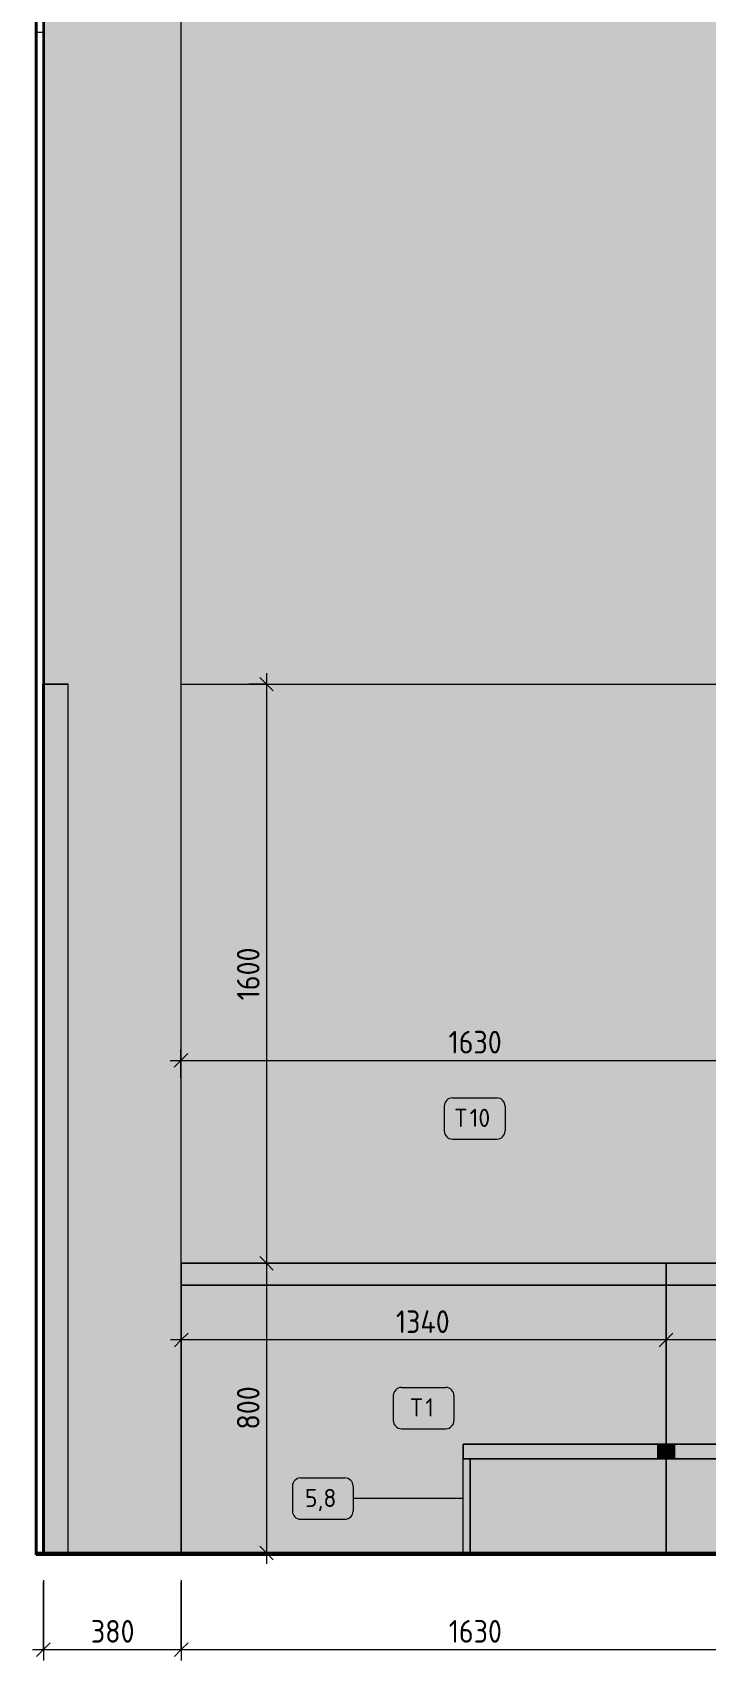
# Model space of a CAD drawing. Header units: millimetres. Extents: x 39486 to 115248, y -1987 to 27400.
# Drawn here: x 69547 to 71407, y 3903 to 8400 of the extents above; entities that cross this region are included whole.
import ezdxf

# ---------------------------------------------------------------- set-up
doc = ezdxf.new("R2010")
doc.units = ezdxf.units.MM
for name, color, linetype, lineweight in [('A-ANNO-DIMS', 7, 'Continuous', 9), ('A-ANNO-DIMS-25', 7, 'Continuous', 9), ('A-FLOR', 7, 'Continuous', 9), ('A-WALL-PATT', 7, 'Continuous', 9), ('I-FURN-IDEN', 7, 'Continuous', 9), ('I-WALL', 7, 'Continuous', 9)]:
    doc.layers.add(name, color=color, linetype=linetype, lineweight=lineweight)
for name, color, linetype, lineweight, true_color in [('A-FLOR-1', 7, 'Continuous', 9, 0x787878), ('A-FLOR-FNSH-2', 7, 'Continuous', 30, 0x3c3c3c), ('A-WALL-4', 7, 'Continuous', 40, 0x3c3c3c), ('A-WALL-FNSH-3', 7, 'Continuous', 30, 0x3c3c3c), ('I-FURN-103', 7, 'Continuous', 9, 0xd0d0ce), ('I-FURN-105', 7, 'Continuous', 9, 0xdbdbd7), ('I-FURN-106', 7, 'Continuous', 9, 0xababa9), ('I-FURN-2', 7, 'Continuous', 9, 0xacacac), ('I-FURN-3', 7, 'Continuous', 9, 0xc0c0c0), ('I-FURN-4', 7, 'Continuous', 9, 0x949494), ('I-FURN-5', 7, 'Continuous', 9, 0x9e9e9e)]:
    doc.layers.add(name, color=color, linetype=linetype, lineweight=lineweight, true_color=true_color)
doc.layers.add('I-FURN-104', color=7, linetype='Continuous', lineweight=9, true_color=0xf7f7ef, transparency=0.7)
doc.layers.add('I-FURN-109', color=7, linetype='Continuous', lineweight=9, true_color=0x7f7f7f, transparency=0.7)
doc.styles.add('GOST Common_2', font='GOST_Common.ttf', dxfattribs={"height": 50})
doc.styles.add('ISOCPEUR_1', font='isocpeur.ttf', dxfattribs={"width": 0.9, "height": 62.5})
doc.dimstyles.new('ISO-2_5_0_9К_БОЛЬШОЙ_1', dxfattribs={"dimscale": 304.8, "dimtxt": 62.248823, "dimasz": 0.123031, "dimexe": 0.098425, "dimexo": 0.246063, "dimgap": 0, "dimtad": 1, "dimdec": 0, "dimrnd": 10, "dimzin": 0, "dimdsep": 46, "dimtxsty": 'ISOCPEUR_1', "dimblk1": 'OBLIQUE', "dimblk2": 'OBLIQUE', "dimsah": 1, "dimcen": 0.09, "dimdle": 0.098425, "dimazin": 0, "dimtfac": 1, "dimtdec": 4, "dimtix": 1, "dimtmove": 0, "dimatfit": 3, "dimfxl": 1, "dimtvp": 1, "dimtolj": 1, "dimtzin": 0, "dimarcsym": 2})

# ---------------------------------------------------------------- blocks, each defined once
blk = doc.blocks.new('Стол базовый прямоугольный - 5_8-26349451-Развертка 2_19-1')
at = {"layer": 'I-FURN-2'}
for p, q in [((46560, 4500), (43560, 4500)), ((43560, 4460), (43560, 4500)), ((46560, 4460), (46560, 4500)), ((43560, 4200), (43560, 4460)), ((43560, 4200), (43560, 4460)), ((43580, 4460), (46540, 4460)), ((43580, 4200), (43580, 4460)), ((43580, 4200), (43580, 4460)), ((46540, 4210), (46540, 4460)), ((46540, 4210), (46540, 4460)), ((46560, 4210), (46560, 4460)), ((46560, 4210), (46560, 4460))]:
    blk.add_line(p, q, dxfattribs=at)
at = {"layer": 'I-FURN-3'}
for p, q in [((43560, 4500), (46560, 4500)), ((43560, 4500), (43560, 4460)), ((46560, 4460), (46560, 4500)), ((46560, 4460), (43560, 4460)), ((43560, 4460), (43580, 4460)), ((43560, 4200), (43560, 4460)), ((43580, 4460), (43580, 4200)), ((46540, 4460), (46560, 4460)), ((46540, 4460), (46540, 4210)), ((46560, 4210), (46560, 4460))]:
    blk.add_line(p, q, dxfattribs=at)
at = {"layer": 'I-FURN-4'}
for p, q in [((43560, 4460), (43580, 4460)), ((43580, 4460), (43560, 4460)), ((46540, 4460), (46560, 4460)), ((46560, 4460), (46540, 4460))]:
    blk.add_line(p, q, dxfattribs=at)
at = {"layer": 'I-FURN-5'}
for p, q in [((43580, 4460), (43560, 4460)), ((43560, 4460), (43580, 4460)), ((43560, 4200), (43560, 4460)), ((43580, 4460), (43580, 4200)), ((46560, 4460), (46540, 4460)), ((46540, 4460), (46560, 4460)), ((46540, 4460), (46540, 4210)), ((46560, 4210), (46560, 4460))]:
    blk.add_line(p, q, dxfattribs=at)
blk = doc.blocks.new('Мат 1340х400х800_h_ - 1372 x 1905mm - Double-31169346-Развертка 2_19-1')
at = {"layer": 'I-FURN-104'}
for points in [[(42789.1, 4940), (42806.4, 4940), (42806.4, 5000), (42781, 5000), (42781, 4940), (42784.4, 4940)], [(43145.6, 4940), (44095.6, 4940), (44095.6, 5000), (42806.4, 5000), (42806.4, 4940), (43135.4, 4940)], [(44101.8, 4940), (44121, 4940), (44121, 5000), (44095.6, 5000), (44095.6, 4940)], [(42798.3, 4200), (42806.4, 4200), (42806.4, 4940), (42781, 4940), (42781, 4200), (42793.7, 4200)], [(43560, 4460), (44095.6, 4460), (44095.6, 4500), (43560, 4500)], [(44118, 4460), (44121, 4460), (44121, 4500), (44095.6, 4500), (44095.6, 4460), (44117.6, 4460)], [(43580, 4200), (43580, 4460), (43560, 4460), (43560, 4200)]]:
    blk.add_hatch(color=256, dxfattribs=at).paths.add_polyline_path(points)
h = blk.add_hatch(color=256, dxfattribs=at)
h.paths.add_polyline_path([(43560, 4200), (43560, 4500), (44095.6, 4500), (44095.6, 4940), (42806.4, 4940), (42806.4, 4200), (43135.4, 4200)])
h.paths.add_polyline_path([(43580, 4200), (44095.6, 4200), (44095.6, 4460), (43580, 4460), (43580, 4251.6)])
h = blk.add_hatch(color=256, dxfattribs=at)
h.paths.add_polyline_path([(44101.9, 4200), (44121, 4200), (44121, 4460), (44095.6, 4460), (44095.6, 4200)])
h.paths.add_polyline_path([(44118.8, 4500), (44121, 4500), (44121, 4940), (44095.6, 4940), (44095.6, 4500), (44118.1, 4500)])
at = {"layer": 'I-FURN-103'}
for p, q in [((42806.4, 4200), (42793.7, 4200)), ((44108.3, 4200), (44095.6, 4200))]:
    blk.add_line(p, q, dxfattribs=at)
at = {"layer": 'I-FURN-105'}
for p, q in [((42781.8, 4940), (42781, 4940)), ((42806.4, 4940), (42781.9, 4940)), ((44095.6, 4940), (42806.4, 4940)), ((44102, 4940), (44095.6, 4940)), ((44121, 4940), (44102.2, 4940)), ((42793.7, 4200), (42806.4, 4200)), ((42806.4, 4200), (43560, 4200)), ((43580, 4200), (44095.6, 4200)), ((44095.6, 4200), (44108.3, 4200))]:
    blk.add_line(p, q, dxfattribs=at)
at = {"layer": 'I-FURN-106'}
blk.add_line((43560, 4200), (43580, 4200), dxfattribs=at)
at = {"layer": 'I-FURN-2'}
blk.add_line((44121, 4460), (44121, 4500), dxfattribs=at)
at = {"layer": 'I-FURN-3'}
for p, q in [((42781, 5000), (42781, 4940)), ((42781, 5000), (42806.4, 5000)), ((42806.4, 5000), (44095.6, 5000)), ((44095.6, 5000), (44121, 5000)), ((44121, 4940), (44121, 5000)), ((42806.4, 4940), (42781, 4940)), ((42781, 4940), (42781, 4200)), ((42781, 4940), (42806.4, 4940)), ((44095.6, 4940), (42806.4, 4940)), ((42806.4, 4940), (44095.6, 4940)), ((44121, 4940), (44095.6, 4940)), ((44095.6, 4940), (44121, 4940)), ((44121, 4500), (44121, 4940)), ((44121, 4200), (44121, 4460))]:
    blk.add_line(p, q, dxfattribs=at)
blk = doc.blocks.new('Мат 1340х300х800_h_ около окна - 1372 x 1905mm - Double-31170368-Развертка 2_19-1')
at = {"layer": 'I-FURN-104'}
for points in [[(44140, 4940), (44146.4, 4940), (44146.4, 5000), (44121, 5000), (44121, 4940), (44138.3, 4940)], [(44146.4, 4940), (45435.6, 4940), (45435.6, 5000), (44146.4, 5000), (44146.4, 4941.3)], [(45452.9, 4940), (45461, 4940), (45461, 5000), (45435.6, 5000), (45435.6, 4940), (45449.6, 4940)], [(44123.6, 4460), (44146.4, 4460), (44146.4, 4500), (44121, 4500), (44121, 4460), (44123.2, 4460)], [(45119, 4460), (45435.6, 4460), (45435.6, 4500), (44146.4, 4500), (44146.4, 4460), (45071.8, 4460)], [(45448.3, 4460), (45461, 4460), (45461, 4500), (45435.6, 4500), (45435.6, 4460), (45445.3, 4460)]]:
    blk.add_hatch(color=256, dxfattribs=at).paths.add_polyline_path(points)
h = blk.add_hatch(color=256, dxfattribs=at)
h.paths.add_polyline_path([(44140, 4200), (44146.4, 4200), (44146.4, 4460), (44121, 4460), (44121, 4200), (44138.3, 4200)])
h.paths.add_polyline_path([(44121, 4500), (44146.4, 4500), (44146.4, 4940), (44121, 4940), (44121, 4737.6)])
h = blk.add_hatch(color=256, dxfattribs=at)
h.paths.add_polyline_path([(44268.9, 4200), (44283.6, 4200), (44283.6, 4210), (45435.6, 4210), (45435.6, 4460), (44146.4, 4460), (44146.4, 4200)])
h.paths.add_polyline_path([(45024.5, 4500), (45435.6, 4500), (45435.6, 4940), (44146.4, 4940), (44146.4, 4500), (44646.7, 4500)])
h = blk.add_hatch(color=256, dxfattribs=at)
h.paths.add_polyline_path([(45457.6, 4210), (45461, 4210), (45461, 4460), (45435.6, 4460), (45435.7, 4210), (45457.6, 4210)])
h.paths.add_polyline_path([(45458.1, 4500), (45461, 4500), (45461, 4940), (45435.6, 4940), (45435.6, 4500), (45457.6, 4500)])
at = {"layer": 'I-FURN-103'}
blk.add_line((44146.4, 4200), (44133.7, 4200), dxfattribs=at)
at = {"layer": 'I-FURN-105'}
for p, q in [((44121.8, 4940), (44121, 4940)), ((44146.4, 4940), (44121.9, 4940)), ((45435.6, 4940), (44146.4, 4940)), ((45442, 4940), (45435.6, 4940)), ((45461, 4940), (45442.2, 4940)), ((44133.7, 4200), (44146.4, 4200)), ((44146.4, 4200), (44268.9, 4200))]:
    blk.add_line(p, q, dxfattribs=at)
at = {"layer": 'I-FURN-2'}
for p, q in [((44121, 4500), (44121, 4460)), ((45461, 4460), (45461, 4500))]:
    blk.add_line(p, q, dxfattribs=at)
at = {"layer": 'I-FURN-3'}
for p, q in [((44121, 5000), (44121, 4940)), ((44121, 5000), (44146.4, 5000)), ((44146.4, 5000), (45435.6, 5000)), ((45435.6, 5000), (45461, 5000)), ((45461, 4940), (45461, 5000)), ((44146.4, 4940), (44121, 4940)), ((44121, 4940), (44121, 4500)), ((44121, 4940), (44146.4, 4940)), ((45435.6, 4940), (44146.4, 4940)), ((44146.4, 4940), (45435.6, 4940)), ((45461, 4940), (45435.6, 4940)), ((45435.6, 4940), (45461, 4940)), ((45461, 4500), (45461, 4940)), ((44121, 4460), (44121, 4200)), ((45461, 4210), (45461, 4460))]:
    blk.add_line(p, q, dxfattribs=at)
blk = doc.blocks.new('Мат в спортивном зале - Т3-31174191-Развертка 2_19-1')
at = {"layer": 'I-FURN-109'}
for points in [[(42400, 4200), (42401, 4200), (42401, 6600), (42398.7, 6600), (42398.7, 4200)], [(42468.7, 4200), (42468.7, 6600), (42401, 6600), (42401, 4200)]]:
    blk.add_hatch(color=256, dxfattribs=at).paths.add_polyline_path(points)
at = {"layer": 'I-FURN-2'}
for p, q in [((42468.7, 6600), (42401, 6600)), ((42468.7, 4200), (42468.7, 6600))]:
    blk.add_line(p, q, dxfattribs=at)
at = {"layer": 'I-FURN-3'}
for p, q in [((42398.7, 6600), (42468.7, 6600)), ((42398.7, 4200), (42398.7, 6600)), ((42468.7, 4200), (42468.7, 6600)), ((42468.7, 4200), (42398.7, 4200))]:
    blk.add_line(p, q, dxfattribs=at)
at = {"layer": 'I-FURN-5'}
blk.add_line((42401, 4200), (42468.7, 4200), dxfattribs=at)
blk = doc.blocks.new('Мат в спортивном зале - Т10-31176884-Развертка 2_19-1')
at = {"layer": 'I-FURN-109'}
blk.add_hatch(color=256, dxfattribs=at).paths.add_polyline_path([(43135.4, 5000), (44407, 5000), (44407, 6600), (42781, 6600), (42781, 5000), (42806.4, 5000)])
at = {"layer": 'I-FURN-3'}
for p in [(42781, 6600), (44407, 5000)]:
    blk.add_line(p, (44407, 6600), dxfattribs=at)
blk = doc.blocks.new('DIMBLOCK17-Развертка 2_19-1')
at = {"layer": 'A-ANNO-DIMS-25'}
for p, q in [((69576.7, 4125), (69576.7, 3902.9)), ((69576.7, 3932.9), (69576.7, 4120)), ((69957.7, 4125), (69957.7, 3902.9)), ((69957.7, 3932.9), (69957.7, 4120)), ((69546.7, 3932.9), (69957.7, 3932.9))]:
    blk.add_line(p, q, dxfattribs=at)
at = {"layer": 'A-ANNO-DIMS-25', "lineweight": 20}
for p, q in [((69576.7, 3932.9), (69558, 3914.1)), ((69576.7, 3932.9), (69595.5, 3951.6)), ((69957.7, 3932.9), (69939, 3914.1)), ((69957.7, 3932.9), (69976.5, 3951.6))]:
    blk.add_line(p, q, dxfattribs=at)
at = {"layer": 'A-ANNO-DIMS-25', "color": 0, "insert": (69708, 4014.5), "char_height": 62.5, "width": 142.215, "attachment_point": 1, "line_spacing_factor": 1.149209, "style": 'ISOCPEUR_1'}
blk.add_mtext('380', dxfattribs=at)
blk = doc.blocks.new('_Oblique')
at = {"color": 0, "linetype": 'ByBlock', "lineweight": -2}
blk.add_line((-0.5, -0.5), (0.5, 0.5), dxfattribs=at)
blk = doc.blocks.new('DIMBLOCK18-Развертка 2_19-1')
at = {"layer": 'A-ANNO-DIMS-25'}
for p, q in [((71583.7, 4182.8), (71583.7, 3902.9)), ((71583.7, 3932.9), (71583.7, 4182.8)), ((69957.7, 4125), (69957.7, 3902.9)), ((69957.7, 3932.9), (69957.7, 4120)), ((69957.7, 3932.9), (71583.7, 3932.9))]:
    blk.add_line(p, q, dxfattribs=at)
at = {"layer": 'A-ANNO-DIMS-25', "lineweight": 20}
for p, q in [((69957.7, 3932.9), (69939, 3914.1)), ((69957.7, 3932.9), (69976.5, 3951.6)), ((71583.7, 3932.9), (71565, 3914.1)), ((71583.7, 3932.9), (71602.5, 3951.6))]:
    blk.add_line(p, q, dxfattribs=at)
at = {"layer": 'A-ANNO-DIMS-25', "color": 0, "insert": (70697.1, 4014.5), "char_height": 62.5, "width": 176.691, "attachment_point": 1, "line_spacing_factor": 1.149209, "style": 'ISOCPEUR_1'}
blk.add_mtext('1630', dxfattribs=at)
blk = doc.blocks.new('Марка_Мебель - В прямоуг_Balcon_Марка-25523697-Развертка 2_19-1')
at = {"layer": 'I-FURN-IDEN'}
for p, q in [((48399.1, 6812.7), (48521.8, 6812.7)), ((48376.6, 6790.2), (48376.6, 6721.1)), ((48544.3, 6790.2), (48544.3, 6721.3)), ((48398.9, 6698.8), (48521.8, 6698.8))]:
    blk.add_line(p, q, dxfattribs=at)
for centre, radius, start, end in [((48399.1, 6790.2), 22.5, 90, 180), ((48521.8, 6790.2), 22.5, 0, 90), ((48398.9, 6721.1), 22.3, 180, 270), ((48521.8, 6721.3), 22.5, 270, 0)]:
    blk.add_arc(centre, radius, start, end, dxfattribs=at)
blk = doc.blocks.new('DIMBLOCK53-Развертка 2_19-1')
at = {"layer": 'A-ANNO-DIMS-25'}
for p, q in [((69956.7, 5511.9), (69956.7, 5590.4)), ((71583.7, 5511.9), (71583.7, 5590.4)), ((69926.7, 5560.4), (71613.7, 5560.4)), ((69956.7, 5560.4), (69956.7, 5511.9)), ((71583.7, 5560.4), (71583.7, 5511.9))]:
    blk.add_line(p, q, dxfattribs=at)
at = {"layer": 'A-ANNO-DIMS-25', "lineweight": 20}
for p, q in [((69956.7, 5560.4), (69975.5, 5579.2)), ((71583.7, 5560.4), (71602.5, 5579.2)), ((69956.7, 5560.4), (69938, 5541.7)), ((71583.7, 5560.4), (71565, 5541.7))]:
    blk.add_line(p, q, dxfattribs=at)
at = {"layer": 'A-ANNO-DIMS-25', "color": 0, "insert": (70696.6, 5642.1), "char_height": 62.5, "width": 176.691, "attachment_point": 1, "line_spacing_factor": 1.149209, "style": 'ISOCPEUR_1'}
blk.add_mtext('1630', dxfattribs=at)
blk = doc.blocks.new('DIMBLOCK54-Развертка 2_19-1')
at = {"layer": 'A-ANNO-DIMS-25', "lineweight": 20}
for p, q in [((70193.2, 6600), (70174.5, 6618.7)), ((70193.2, 6600), (70212, 6581.2)), ((70193.2, 5000), (70174.5, 5018.7)), ((70193.2, 5000), (70212, 4981.2))]:
    blk.add_line(p, q, dxfattribs=at)
at = {"layer": 'A-ANNO-DIMS-25'}
for p, q in [((70193.2, 6630), (70193.2, 5000)), ((70144.7, 6600), (70223.2, 6600)), ((70193.2, 6600), (70144.7, 6600)), ((70144.7, 5000), (70223.2, 5000)), ((70193.2, 5000), (70144.7, 5000))]:
    blk.add_line(p, q, dxfattribs=at)
at = {"layer": 'A-ANNO-DIMS-25', "color": 0, "insert": (70111.6, 5726.4), "char_height": 62.5, "width": 176.691, "attachment_point": 1, "rotation": 90, "line_spacing_factor": 1.149209, "style": 'ISOCPEUR_1'}
blk.add_mtext('1600', dxfattribs=at)
blk = doc.blocks.new('DIMBLOCK55-Развертка 2_19-1')
at = {"layer": 'A-ANNO-DIMS-25'}
for p, q in [((70144.7, 5000), (70223.2, 5000)), ((70193.2, 5000), (70144.7, 5000)), ((70193.2, 5000), (70193.2, 4170)), ((70144.7, 4200), (70223.2, 4200)), ((70193.2, 4200), (70144.7, 4200))]:
    blk.add_line(p, q, dxfattribs=at)
at = {"layer": 'A-ANNO-DIMS-25', "lineweight": 20}
for p, q in [((70193.2, 5000), (70174.5, 5018.7)), ((70193.2, 5000), (70212, 4981.2)), ((70193.2, 4200), (70174.5, 4218.7)), ((70193.2, 4200), (70212, 4181.2))]:
    blk.add_line(p, q, dxfattribs=at)
at = {"layer": 'A-ANNO-DIMS-25', "color": 0, "insert": (70111.6, 4540.7), "char_height": 62.5, "width": 142.215, "attachment_point": 1, "rotation": 90, "line_spacing_factor": 1.149209, "style": 'ISOCPEUR_1'}
blk.add_mtext('800', dxfattribs=at)
blk = doc.blocks.new('DIMBLOCK61-Развертка 2_19-1')
at = {"layer": 'A-ANNO-DIMS-25'}
for p, q in [((71297.7, 4865), (71297.7, 4758.3)), ((71297.7, 4788.3), (71297.7, 4865)), ((72637.7, 4865), (72637.7, 4758.3)), ((72637.7, 4788.3), (72637.7, 4865)), ((72637.7, 4788.3), (71297.7, 4788.3))]:
    blk.add_line(p, q, dxfattribs=at)
at = {"layer": 'A-ANNO-DIMS-25', "lineweight": 20}
for p, q in [((71297.7, 4788.3), (71279, 4769.5)), ((71297.7, 4788.3), (71316.5, 4807)), ((72637.7, 4788.3), (72619, 4769.5)), ((72637.7, 4788.3), (72656.5, 4807))]:
    blk.add_line(p, q, dxfattribs=at)
at = {"layer": 'A-ANNO-DIMS-25', "color": 0, "insert": (71891.1, 4869.9), "char_height": 62.5, "width": 183.873, "attachment_point": 1, "line_spacing_factor": 1.149209, "style": 'ISOCPEUR_1'}
blk.add_mtext('1340', dxfattribs=at)
blk = doc.blocks.new('DIMBLOCK62-Развертка 2_19-1')
at = {"layer": 'A-ANNO-DIMS-25'}
for p, q in [((71297.7, 4865), (71297.7, 4758.3)), ((71297.7, 4788.3), (71297.7, 4865)), ((69957.7, 4836.8), (69957.7, 4758.3)), ((69957.7, 4788.3), (69957.7, 4836.8)), ((71297.7, 4788.3), (69927.7, 4788.3))]:
    blk.add_line(p, q, dxfattribs=at)
at = {"layer": 'A-ANNO-DIMS-25', "lineweight": 20}
for p, q in [((69957.7, 4788.3), (69939, 4769.5)), ((69957.7, 4788.3), (69976.5, 4807)), ((71297.7, 4788.3), (71279, 4769.5)), ((71297.7, 4788.3), (71316.5, 4807))]:
    blk.add_line(p, q, dxfattribs=at)
at = {"layer": 'A-ANNO-DIMS-25', "color": 0, "insert": (70551.1, 4869.9), "char_height": 62.5, "width": 183.873, "attachment_point": 1, "line_spacing_factor": 1.149209, "style": 'ISOCPEUR_1'}
blk.add_mtext('1340', dxfattribs=at)

msp = doc.modelspace()

# ---------------------------------------------------------------- hatches: boundary and pattern name
at = {"layer": 'A-FLOR-1'}
msp.add_hatch(color=256, dxfattribs=at).paths.add_polyline_path([(93359.1, 4195), (93736.7, 4195), (93736.7, 4200), (69556.7, 4200), (69556.7, 4195), (93337.2, 4195)])
at = {"layer": 'A-WALL-PATT'}
h = msp.add_hatch(color=256, dxfattribs=at)
h.paths.add_polyline_path([(69645.4, 4200), (69957.7, 4200), (69957.7, 11720), (69956.7, 11720), (69956.7, 11800), (69936.7, 11800), (69936.7, 11700), (69577.7, 11700), (69577.7, 6600), (69645.4, 6600), (69645.4, 4737.6)])
h.paths.add_polyline_path([(69957.7, 11810), (69957.7, 12875.1), (69936.7, 12875.1), (69936.7, 11810), (69956.7, 11810)])
h = msp.add_hatch(color=256, dxfattribs=at)
h.paths.add_polyline_path([(74685.2, 5000), (74685.2, 6600), (75037.1, 6600), (75037.1, 7311.3), (75315.7, 7311.3), (75315.7, 7675.5), (75316.7, 7675.5), (75316.7, 11700), (74836.7, 11700), (74836.7, 9200), (71736.7, 9200), (71736.7, 11700), (69957.7, 11700), (69957.7, 6600), (71583.7, 6600), (71583.7, 7500), (74683.7, 7500), (74683.7, 5000)])
h.paths.add_polyline_path([(75315.2, 5000), (75315.7, 5000), (75315.7, 6246.6), (75315.2, 6246.6), (75315.2, 5002)])
h.paths.add_polyline_path([(75315.7, 6276.6), (75315.7, 6411.3), (75315.2, 6411.3), (75315.2, 6276.6)])
h.paths.add_polyline_path([(75315.7, 7261.3), (75315.7, 7261.5), (75087.3, 7261.3)])

# ---------------------------------------------------------------- linework, layer by layer
at = {"layer": 'A-FLOR'}
msp.add_line((93736.9, 4195), (69556.5, 4195), dxfattribs=at)
at = {"layer": 'A-FLOR-FNSH-2'}
for p, q in [((93736.9, 4200), (69556.7, 4200)), ((69556.7, 4195), (93736.7, 4195))]:
    msp.add_line(p, q, dxfattribs=at)
at = {"layer": 'A-WALL-4'}
for p, q in [((69556.7, 8320), (69556.7, 12885.6)), ((69556.7, 8320), (69556.5, 8320)), ((69556.7, 4194.4), (69556.7, 8320))]:
    msp.add_line(p, q, dxfattribs=at)
at = {"layer": 'A-WALL-FNSH-3'}
for p, q in [((69576.7, 11860), (69576.7, 4200)), ((69577.7, 4200), (69577.7, 11860))]:
    msp.add_line(p, q, dxfattribs=at)
at = {"layer": 'I-FURN-IDEN'}
msp.add_line((70736.7, 4350), (70432.7, 4350), dxfattribs=at)
at = {"layer": 'I-WALL'}
for p, q in [((69957.7, 4200), (69957.7, 11720)), ((69576.7, 8400), (69556.7, 8400)), ((69556.7, 8320), (69556.7, 4200)), ((75315.7, 5000), (69957.7, 5000)), ((69556.7, 4200), (69556.7, 4200))]:
    msp.add_line(p, q, dxfattribs=at)

# ---------------------------------------------------------------- block references
at = {"layer": 'I-FURN-103'}
for name in ['Мат 1340х400х800_h_ - 1372 x 1905mm - Double-31169346-Развертка 2_19-1', 'Мат 1340х300х800_h_ около окна - 1372 x 1905mm - Double-31170368-Развертка 2_19-1']:
    msp.add_blockref(name, (27176.7, 0), dxfattribs=at)
at = {"layer": 'I-FURN-2'}
for name in ['Мат в спортивном зале - Т3-31174191-Развертка 2_19-1', 'Стол базовый прямоугольный - 5_8-26349451-Развертка 2_19-1']:
    msp.add_blockref(name, (27176.7, 0), dxfattribs=at)
at = {"layer": 'I-FURN-3'}
msp.add_blockref('Мат в спортивном зале - Т10-31176884-Развертка 2_19-1', (27176.7, 0), dxfattribs=at)
at = {"layer": 'I-FURN-IDEN'}
for p in [(22308.3, -1355.7), (22167.3, -2155.7), (21888.4, -2405.7)]:
    msp.add_blockref('Марка_Мебель - В прямоуг_Balcon_Марка-25523697-Развертка 2_19-1', p, dxfattribs=at)

# ---------------------------------------------------------------- texts
at = {"layer": 'I-FURN-IDEN', "char_height": 50, "attachment_point": 1, "style": 'GOST Common_2'}
for s, insert, width in [('\\fGOST Common|b0|i0|c204|p34|;Т', (70713.7, 5426.8), 50.105), ('10', (70755.1, 5426.8), 74.156), ('\\fGOST Common|b0|i0|c204|p34|;Т', (70591, 4626.8), 50.105), ('\\fGOST Common|b0|i0|c204|p34|;1', (70632.3, 4626.8), 30.063), ('5,8', (70299.6, 4376.8), 110.232)]:
    msp.add_mtext(s, dxfattribs=dict(at, insert=insert, width=width))

# ---------------------------------------------------------------- dimensions: what is measured, and where the dimension line sits
at = {"layer": 'A-ANNO-DIMS'}
for base, p1, p2, override, picture, middle in [((70193.2, 5000), (70219.7, 6600), (70219.7, 5000), {"dimpost": '<>', "dimfxl": 1600}, 'DIMBLOCK54-Развертка 2_19-1', (70162, 5800)), ((70193.2, 4200), (70219.7, 5000), (70219.7, 4200), {"dimpost": '<>', "dimfxl": 800}, 'DIMBLOCK55-Развертка 2_19-1', (70162, 4600))]:
    dim = msp.add_linear_dim(base=base, p1=p1, p2=p2, angle=90, dimstyle='ISO-2_5_0_9К_БОЛЬШОЙ_1', override=override, dxfattribs=at)
    dim.commit()
    dim.dimension.update_dxf_attribs({"geometry": picture, "text_midpoint": middle})
for base, p1, p2, override, picture, middle in [((71583.7, 5560.4), (69956.7, 5586.9), (71583.7, 5586.9), {"dimpost": '<>', "dimfxl": 1626.999982}, 'DIMBLOCK53-Развертка 2_19-1', (70770.2, 5591.7)), ((69957.7, 4788.3), (71297.7, 4940), (69957.7, 4761.8), {"dimpost": '<>', "dimfxl": 1351.803344}, 'DIMBLOCK62-Развертка 2_19-1', (70627.7, 4819.5)), ((71297.7, 4788.3), (72637.7, 4940), (71297.7, 4940), {"dimpost": '<>', "dimfxl": 1340}, 'DIMBLOCK61-Развертка 2_19-1', (71967.7, 4819.5)), ((71583.7, 3932.9), (69957.7, 4200), (71583.7, 4257.8), {"dimpost": '<>', "dimfxl": 1627.02726}, 'DIMBLOCK18-Развертка 2_19-1', (70770.7, 3964.1)), ((69957.7, 3932.9), (69576.7, 4200), (69957.7, 4200), {"dimpost": '<>', "dimfxl": 381.000052}, 'DIMBLOCK17-Развертка 2_19-1', (69767.2, 3964.1))]:
    dim = msp.add_linear_dim(base=base, p1=p1, p2=p2, dimstyle='ISO-2_5_0_9К_БОЛЬШОЙ_1', override=override, dxfattribs=at)
    dim.commit()
    dim.dimension.update_dxf_attribs({"geometry": picture, "text_midpoint": middle})

doc.saveas('drawing.dxf')
